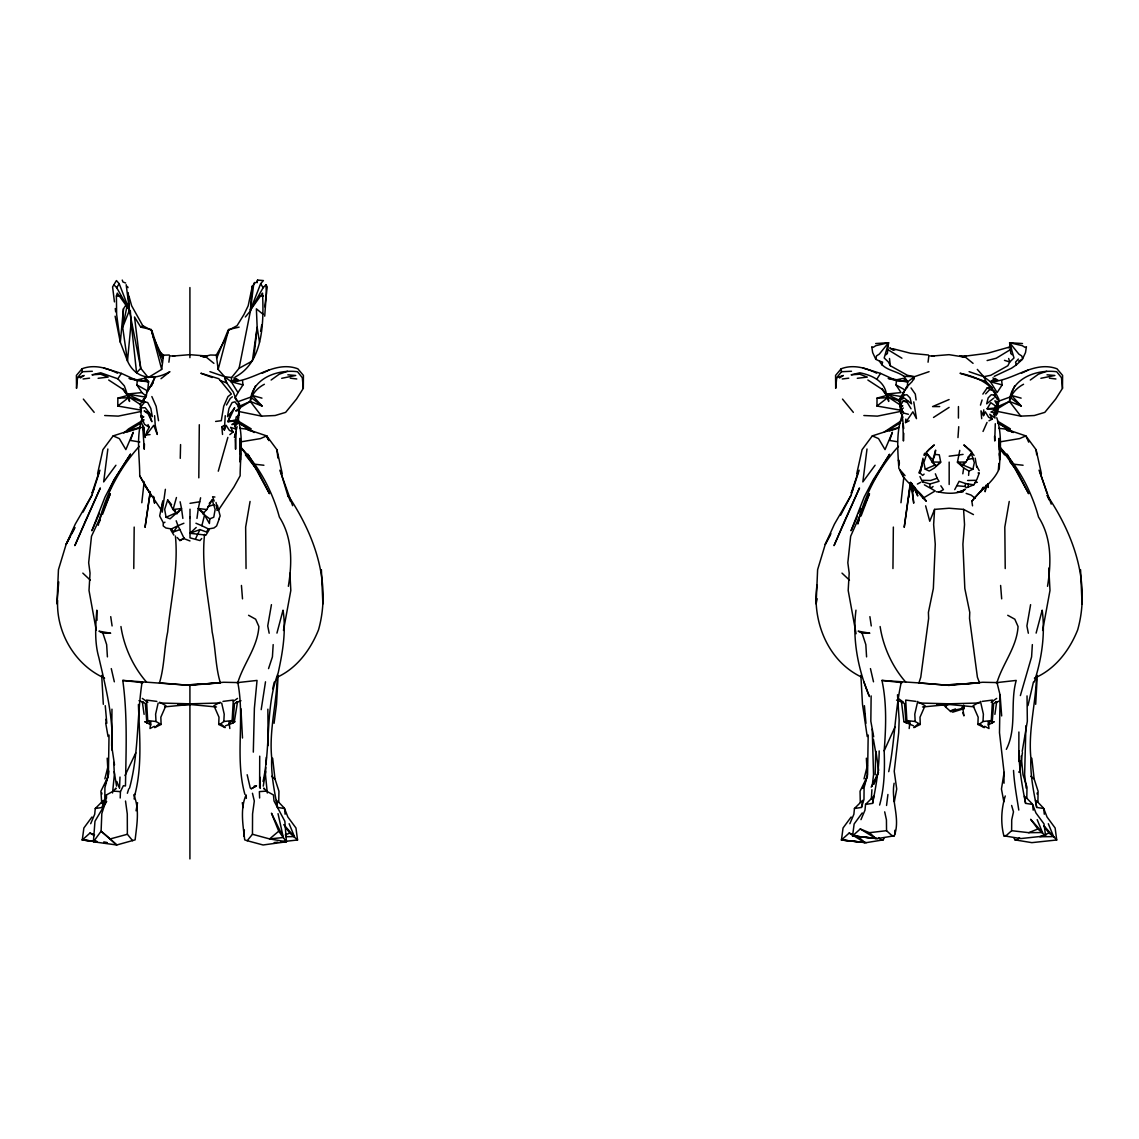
<?xml version="1.0" encoding="UTF-8"?>
<svg xmlns="http://www.w3.org/2000/svg" width="1139" height="1139" viewBox="0 0 1139 1139"><rect width="100%" height="100%" fill="white"/><g stroke="black" fill="none" stroke-linecap="round" stroke-linejoin="round"><path stroke-width="1.5" d="M189.999 509.176L189.999 537.85L199.923 540.555L201.717 538.533M199.297 424.733L198.812 477.825M958.426 418.084L958.454 406.566M133.776 568.56L134.188 527.072M246.351 798.368L246.095 794.922C239.945 808.932 243.063 825.191 244.7 839.856L247.191 840.71L252.459 834.275L252.559 813.972L254.31 801.03L252.459 793.271M892.948 568.56L893.346 527.072M111.964 709.17L111.665 745.589L114.512 764.881M238.435 411.421L261.586 416.119L275.14 415.521L285.647 412.361L296.496 399.091L303.301 388.371L303.43 375.429L297.849 368.794C274.285 360.081 254.097 381.209 231.245 381.75L224.597 376.696L218.161 369.406L216.296 355.169L224.981 339.835M872.218 729.117L873.542 774.492L872.189 786.408M1005.267 795.976C1001.295 808.747 1000.526 822.956 1003.872 835.812L1006.363 835.485L1011.631 830.687L1011.717 819.852L1013.482 811.851L1011.631 805.472M997.593 411.435L1020.758 416.134L1034.312 415.521L1044.819 412.361L1055.668 399.091L1062.473 388.356L1062.602 375.429L1057.006 368.794C1033.443 360.081 1013.269 381.209 990.417 381.75L983.769 376.696L977.319 369.406M141.336 410.154L117.773 406.025L117.872 398.137L127.426 395.475L129.533 401.441L129.049 397.084L122.813 388.584M235.047 377.066C263.892 362.117 263.764 321.141 262.54 293.122L250.466 310.036L251.619 292.595M871.136 695.901L870.837 721.243L873.684 736.762M902.188 410.467L876.945 406.025L877.044 398.137L886.598 395.475L888.705 401.441L888.221 397.084L881.985 388.584M1018.836 761.464L1018.892 732.007M284.266 808.007L278.728 802.255L278.941 791.235L274.969 778.862L272.634 758.175M1032.333 803.949L1026.794 798.197L1026.994 787.163L1023.021 774.805L1021.185 756.025M1043.438 808.007L1037.9 802.255L1038.099 791.235L1034.127 778.862L1031.792 758.19M253.314 752.124L254.381 708.287L257.044 680.424L236.955 682.674L238.62 683.101M259.621 787.661L259.72 756.168M180.261 458.348L180.574 444.58M237.624 417.742C243.874 436.593 240.158 456.426 240.13 475.803L233.951 486.979L218.218 510.457M860.97 819.653L864.985 810.171L865.555 804.433L872.588 803.365C876.005 786.166 879.151 768.725 879.166 750.928M875.151 774.805L875.734 752.58L873.385 739.239M248.573 615.288L255.649 619.203L258.88 626.535C257.67 647.166 243.618 663.368 237.809 682.574C244.999 719.492 234.691 757.72 244.871 794.31M900.778 413.5L901.319 406.466M995.287 423.722L994.746 441.007L994.532 436.394M218.731 724.447L220.724 723.82L225.152 727.622L218.731 724.447L218.987 717.186L213.933 705.667L220.183 702.236M977.903 724.447L979.896 723.82L984.324 727.622L977.903 724.447L978.159 717.186L973.105 705.667L979.341 702.236M144.439 444.11L144.254 449.236L142.717 426.598L145.365 437.419L142.717 426.598M120.207 798.012L120.449 791.619L123.354 785.739L125.475 785.953C126.045 750.815 127.625 715.449 122.784 680.424L189.914 685.365L223.614 682.261L237.809 682.574M109.031 735.039L108.404 774.477L104.916 787.675L104.802 799.464L102.311 807.437L95.277 808.519L94.708 814.243L90.693 823.711M868.189 735.039L867.576 774.477L864.088 787.675L863.974 799.45L861.483 807.437L854.449 808.505L853.88 814.243L849.865 823.711M981.704 418.654L980.992 410.823L983.526 415.593L983.769 409.841M126.97 303.558L123.439 308.84L122.67 327.292L127.497 360.992C135.669 379.515 153.979 380.853 169.896 371.656L160.998 378.718M119.51 788.387L119.994 777.054M263.038 781.468C271.025 745.575 265.003 707.689 278.172 672.935C282.671 652.263 286.288 631.348 283.027 610.162L276.948 633.099M1007.73 615.288L1014.821 619.203L1018.052 626.535C1016.842 647.166 1002.776 663.368 996.981 682.574L1000.099 695.046L999.487 732.704L1003.943 771.317L1004.029 783.219M816.99 585.175C811.879 621.253 827.982 661.716 862.28 677.42M903.782 433.333L903.426 441.007L902.871 423.722M224.597 425.303L221.834 426.741L224.369 430.072L225.237 415.692M265.814 767.601L265.458 774.492L267.295 792.986M265.999 764.141L266.341 757.25M220.724 723.82L223.828 721.5L224.212 714.153L221.664 702.991M979.896 723.82L983 721.5L983.384 714.153L980.465 701.396M1004.029 798.282L1003.843 801.771L1001.452 789L1004.142 772.327M278.13 675.384L276.506 704.301L274.072 723.308M1035.678 704.301L1037.302 675.384M112.547 792.986L114.37 774.492L113.743 762.418M165.383 489.314L162.236 512.18M855.973 610.162C852.214 639.577 858.08 669.419 869.413 696.584M871.42 797.841L871.904 789.74M273.175 644.603L272.42 656.876L268.548 668.607M1018.65 772.014L1019.676 772.228L1020.359 760.781M1032.347 644.603L1031.592 656.876L1020.373 695.573M973.461 514.586L963.58 509.389L949.086 508.236L934.592 509.389L933.638 524.609L935.261 544.2L933.354 588.464L928.413 612.412L928.627 618.406L920.768 677.221L918.902 682.916L881.956 680.424C886.911 703.475 885.971 727.451 884.177 750.829C884.861 768.953 884.476 787.505 879.621 805.059M910.36 482.367L904.209 527.357L910.631 482.409M862.251 812.919L854.15 823.938L852.556 835.912L877.414 838.575L894.3 835.812C900.764 818.414 890.755 800.745 894.129 783.219M229.039 722.041L229.822 728.519M957.97 437.575L958.739 426.698M984.637 726.298L988.994 728.519L988.196 722.026M229.807 434.628L233.168 431.966L230.619 427.367L235.858 429.076L234.876 426.257L238.222 422.911L238.863 413.998L237.61 418.113M997.024 408.517L996.411 409.3L987.114 408.787L990.773 402.665L995.372 405.811L997.451 405.598L994.86 400.843L997.693 401.982L997.109 409.812L998.647 399.006C992.325 383.345 975.511 376.44 960.035 373.265L985.975 381.522L992.539 388.086M264.704 316.158L266.341 293.734L265.971 284.736L263.123 287.74L250.466 310.036L253.641 284.693L254.979 282.486L254.182 282.999M239.816 461.864L240.429 453.721M998.362 470.008L998.86 463.488M999.473 455.358L999.857 450.474M134.117 798.994L134.971 794.31L133.733 794.922C139.883 808.932 136.765 825.191 135.128 839.856L116.733 844.981L93.384 841.778L94.978 821.247L106.667 801.472M219.044 519.356L216.624 525.933L213.947 527.983L208.423 528.966L201.874 525.72L204.536 514.999L209.775 518.829L209.419 523.527L204.536 514.999L198.3 508.521L200.606 497.786M930.022 483.961L939.063 481.313L937.126 478.28L930.577 480.487L921.736 480.302L922.419 481.797L930.022 483.961L929.794 486.823L931.688 487.72L933.055 486.467M900.479 401.982L900.137 406.253L899.226 400.444L904.067 395.133L906.886 394.706L910.018 397.91L911.499 403.804L904.323 398.066L899.226 400.444M204.55 534.405C201.062 567.364 208.992 599.555 212.167 632.003C215.727 648.732 215.428 666.998 220.397 682.916L189.914 684.781L220.098 682.916M216.98 510.5L217.407 505.332L220.154 515.953L218.902 518.943M234.947 398.251L237.98 392.571L231.245 381.75L231.587 377.55L239.076 368.296L252.345 360.992L257.158 327.292L256.389 308.84L263.194 314.407M229.309 723.493L232.128 720.588L233.31 700.086L223.002 701.396M909.193 420.804L905.533 422.597L905.832 419.052M968.591 475.39L968.947 471.033L972.934 469.197L974.329 462.605L971.325 453.564L967.823 457.351M988.467 723.479L991.3 720.588L992.482 700.086L982.174 701.396M225.437 725.828L232.954 723.009L234.492 703.589L237.538 701.652L234.25 722.268M987.997 724.931L992.126 723.009L993.664 703.575L996.696 701.652L994.902 714.338M162.421 505.332L162.806 500.889L159.674 515.953L163.447 523.1L164.956 522.189M988.965 420.804L992.34 419.052L989.777 414.269L995.03 418.041L994.048 414.553L997.394 413.5L997.693 401.982M81.994 368.794L82.307 371.727L77.523 377.692L76.527 388.371L76.398 375.429L81.994 368.794C93.74 364.195 106.653 367.755 117.488 373.208M123.439 308.84L120.321 342.255L127.497 360.992L131.156 322.309L130.33 310.62M841.151 368.794L841.479 371.727L836.695 377.692L835.699 388.356L835.57 375.429L841.151 368.794C852.912 364.209 865.825 367.74 876.66 373.208M116.021 788.829L115.907 788.074L113.416 791.107L106.383 794.951L105.813 801.002L101.812 813.659L101.1 831.199L93.384 841.778M108.718 771.046L108.219 776.3L104.774 785.412M150.035 434.628L146.362 434.913L146.66 431.966L149.223 427.367L148.013 424.562M277.218 679.3C276.108 705.682 269.032 731.594 271.723 758.005C270.925 774.762 274.385 791.206 277.517 807.437L284.551 808.519L287.854 816.99L295.955 827.996L297.55 839.97L281.191 841.849M1036.39 679.285C1035.266 705.667 1028.204 731.594 1030.895 758.005C1030.097 774.762 1033.557 791.206 1036.689 807.437L1043.723 808.505L1047.026 816.99L1055.127 827.996L1056.721 839.984L1031.863 842.646L1014.977 839.884L1013.966 837.82M151.43 385.993L155.231 376.696L144.781 377.066L148.583 381.75L147.657 390.99L136.851 384.911L137.335 380.654L121.36 373.378L104.062 368.096M907.299 386.377L907.755 381.75L903.953 376.354C896.308 370.502 884.063 370.431 879.493 361.077L875.806 359.312L872.659 352.563L871.762 346.74L873.029 347.423L875.877 345.672L888.534 342.725L887.381 353.531L885.985 354.727M129.547 788.06C138.887 753.619 136.694 717.598 142.019 682.574L122.784 680.424M1047.524 586.314C1051.354 562.937 1051.781 537.708 1038.526 517.035C1031.521 491.222 1018.309 466.292 999.729 447.129M253.869 357.504L257.158 327.292L259.507 342.255M288.366 586.314C292.182 562.937 292.609 537.708 279.354 517.035C272.363 491.222 259.137 466.307 240.557 447.129M141.805 502.74L144.084 482.31M303.301 388.371L302.305 377.692L297.521 371.727C277.247 369.079 251.762 378.49 250.295 401.441L261.586 416.119M243.689 836.154L244.372 829.947M900.963 502.74L903.626 478.907M1062.473 388.356L1061.477 377.692L1056.693 371.727C1036.419 369.064 1010.934 378.49 1009.467 401.441L1020.758 416.134M128.123 303.942L140.752 368.296L148.241 377.55L161.681 369.406L163.532 355.169L158.705 350.926M857.297 378.29L867.306 377.109L859.803 374.218L851.16 374.816L859.888 372.795C871.577 375.172 884.505 380.768 886.37 394.051L901.02 392.571L896.009 384.911L896.507 380.654L880.532 373.378L863.234 368.096M238.649 411.165L239.475 404.231L236.115 398.707M935.105 454.404L935.617 450.119L932.229 462.007L936.215 465.965L940.7 462.135L939.291 454.817L935.105 454.404L932.229 462.007L936.215 465.965M150.077 492.689L145.037 527.357L150.248 492.333M176.445 497.515L173.071 509.532L177.043 513.831L175.762 512.977L175.292 510.557M149.665 497.188L150.32 491.92M264.775 306.861L267.238 286.914L265.971 284.736M908.837 497.188L910.559 483.15M168.885 362.202L169.683 355.795L174.68 356.265M928.057 362.202L928.855 355.795L933.852 356.265M886.541 805.472L887.922 794.481M107.849 448.994L103.677 481.911L115.922 465.253M867.007 448.994L862.849 481.911L875.094 465.239M96.758 841.621L82.279 839.97L83.873 827.996L91.974 816.99M884.206 837.82L883.195 839.884L866.309 842.646L841.45 839.984L843.045 827.996L851.146 816.99M196.976 518.402L198.3 508.521L206.771 509.532L212.153 499.921L215.157 509.375L213.762 517.263L209.775 518.829M986.032 485.257L985.15 491.735L986.388 485.257M888.719 771.673C894.784 742.229 894.827 711.804 901.191 682.574L902.045 682.674M1019.676 772.228L1022.438 752.58M101.727 794.253L101.898 793M237.111 426.598L234.477 437.419L236.129 431.382L235.574 449.236L235.203 438.985M967.581 480.487L976.422 480.302L973.802 484.83L966.484 487.72L965.117 486.467L965.559 483.548L959.109 481.313L954.738 489.628M263.807 788.829L263.921 788.074L266.412 791.107L273.445 794.951L274.015 801.002L284.85 821.247L286.444 841.778L263.095 844.981L247.191 840.71M962.811 473.796L963.708 467.972L957.472 462.135L959.778 450.389M261.201 709.64L265.501 681.805M1022.196 751.427L1027.335 721.243L1027.036 695.901M102.311 807.437L103.45 800.347L95.277 808.519M239.076 368.296L251.15 307.345M237.852 418.995L237.239 420.718L227.957 421.701L234.677 407.705L230.804 412.973L227.957 421.701L235.716 419.878L236.2 416.874L238.279 415.835M263.266 786.138L265.615 771.63M861.483 807.437L862.622 800.347L854.449 808.505M872.588 803.365L873.727 796.289L865.555 804.433M290.488 501.359L287.925 495.266C314.378 534.376 331.762 582.655 318.521 629.824C310.491 649.799 296.823 668.422 276.72 677.42M1049.019 499.836L1047.097 495.266C1073.55 534.376 1090.934 582.655 1077.693 629.824C1069.521 650.369 1055.17 669.276 1034.397 678.146M250.067 501.445L245.654 527.072L246.052 568.56M924.113 474.109L922.618 475.404L920.098 472.984L922.989 458.177M1009.239 501.445L1004.812 527.072L1005.224 568.56M997.28 409.812L998.946 400.444L994.105 395.133L991.286 394.706L988.154 397.91L986.673 403.804L993.849 398.066M283.469 630.451L290.815 590.443L289.904 573.202M1042.641 630.451L1049.987 590.458L1048.791 568.034M136.054 810.797L137.548 802.696M260.589 331.292L261.785 324.8M238.492 417.629L237.837 418.098L239.774 407.933L234.933 401.853L232.114 402.565L228.982 408.46L227.501 416.618L230.804 412.973M271.438 604.667L267.736 625.952L269.174 633.227M1030.596 604.667L1026.908 625.952L1028.346 633.213M57.633 600.481C56.082 632.344 75.017 665.091 104.603 678.146M817.133 598.758L816.122 603.912L817.617 569.685L825.262 544.399L834.417 524.168L851.075 495.266L859.133 470.193M227.031 335.236L228.64 329.527L239.09 327.135M997.351 409.67L998.163 406.253M127.155 305.579L122.67 327.292L129.234 310.748M257.044 282.743L257.585 280.08L263.408 280.564L260.646 283.682L250.466 310.036L251.278 306.875M924.555 453.279L924.099 455.415L928.94 449.421L934.336 444.922L926.42 452.069M971.325 453.564L965.929 462.007L957.472 462.135L961.957 465.965L963.708 462.918M135.057 794.125C142.489 764.796 139.414 734.299 138.417 704.457M913.749 379.7L914.403 376.696L929.068 371.67M996.411 409.3L990.987 412.005L994.575 413.058L996.411 409.3L994.888 408.033L995.372 405.811M99.349 522.146L100.474 517.035L110.326 493.7L102.51 514.415M97.584 473.696L102.909 449.677L113.145 435.895L139.926 427.267M856.756 473.696L862.081 449.677L872.317 435.895L899.084 427.267M158.164 702.991L155.616 714.153L156 721.5L161.097 724.447L160.841 717.186L165.895 705.667L159.659 702.236M917.707 701.396L914.788 714.153L915.172 721.5L920.269 724.447L920.013 717.186L925.067 705.667L918.817 702.236M272.705 688.782L274.271 682.09M1027.99 705.539L1033.429 682.09M923.316 459.587L920.098 472.984L918.846 472.856L921.65 466.648L921.408 467.374M104.873 778.862L108.233 765.479M864.031 778.862L867.405 765.479M237.837 418.098L238.863 413.998M141.834 419.266C135.968 437.661 139.784 456.938 139.713 475.803L145.892 486.979L161.61 510.457M99.164 522.146L100.474 517.035L91.49 536.27L88.671 562.723L90.038 573.074L89.013 590.443L96.231 630.237M857.895 523.855L859.205 518.743M218.161 369.406L228.64 329.527M875.677 343.537L888.534 342.725L884.191 357.973L888.392 361.988L890.328 365.747L907.413 375.286L914.403 376.696L912.197 381.522L905.633 388.086M1036.12 633.099L1042.199 610.162C1045.374 634.395 1041.744 658.983 1034.198 682.033M218.275 471.19L227.857 437.39M58.715 581.872L56.95 603.912L58.445 569.685L66.105 544.399L75.245 524.168L91.903 495.266L99.961 470.208M150.804 722.041L150.006 728.519L154.363 726.298M909.178 728.519L909.961 722.026M881.842 364.921L882.611 362.131L879.493 361.077M98.267 525.307C104.888 496.077 119.182 468.513 139.285 446.36M857.938 523.613C864.487 494.967 878.824 468.086 898.457 446.346M264.376 384.27C257.585 387.773 251.861 393.781 250.295 401.441L239.261 408.203M1023.548 384.27C1016.757 387.787 1011.019 393.781 1009.467 401.441L997.052 409.058M115.124 316.158L120.321 342.255L116.634 314.407L116.406 296.04L117.289 293.122L129.376 310.036L128.209 292.595M127.369 793.271L128.75 788.857M980.465 405.128L982.089 399.946M1006.335 749.334C1017.241 727.65 1009.823 703.105 1016.216 680.424L996.127 682.674L997.778 683.101M159.446 682.916C164.4 666.998 164.101 648.732 167.661 632.003C170.75 600.082 178.567 568.461 175.42 536.028M98.694 473.112L92.06 493.102L94.167 488.617M858.422 471.446L851.217 493.116L852.627 490.112M994.219 376.354L1011.503 368.224L1016.33 364.921L1022.366 359.312L1025.513 352.563L1026.41 346.74L1025.143 347.423L1022.281 345.672L1009.624 342.725L1010.791 353.531L1012.187 354.727M902.572 414.411C895.852 431.695 897.746 450.474 898.87 468.542L905.049 475.632M224.369 430.072L226.12 425.331L229.437 430.442L233.168 431.966M208.423 528.966L206.387 531.97L199.937 529.578L195.566 538.747M256.887 282.002L257.585 280.08M994.048 414.553L998.035 406.253M861.07 515.995L869.498 493.7L850.662 536.27L847.829 562.723L849.196 573.074L848.185 590.458L856.087 633.711M862.793 788.444L867.377 776.3L866.366 758.19M873.898 784.372L878.496 772.228L871.178 787.163M951.037 711.847L945.854 707.234L947.007 704.215M926.847 453.564L923.843 462.605L925.238 469.197L929.225 471.033L934.464 467.972L940.7 462.135L932.229 462.007L926.847 453.564L931.503 458.618M171.562 504.648L167.675 499.921L164.671 509.375L166.066 517.263L170.053 518.829L181.528 508.521L180.119 501.758M995.913 415.763L997.664 411.307L997.337 404.43M216.794 358.03L227.957 330.609L237.083 325.654L244.017 314.421L248.174 305.807L252.445 285.775L251.804 287.64L254.979 282.486M252.445 393.325L255.478 385.879M902.216 396.472L904.508 390.876L899.525 399.006L900.508 411.307L902.843 417.258M934.592 509.389L929.751 521.263L925.637 505.844M1011.617 393.325L1014.65 385.865M209.206 529.763L205.945 535.116L189.999 533.28L196.207 527.457M99.492 513.248L91.875 530.746L105.03 497.031L114.028 479.861L130.444 454.233L114.028 479.861L109.173 490.98M857.268 516.423L851.047 530.746L864.188 497.031L873.186 479.861L889.602 454.233L871.121 484.63M858.664 513.248L860.728 508.478M983.028 431.453L987.029 422.427M884.177 750.829L894.955 727.024M143.315 401.013L147.145 392.585M976.863 479.505L979.326 472.856L978.074 472.984M142.589 402.551L145.336 396.586M983.526 415.593L985.278 411.82L988.609 417.23L992.34 419.052M125.005 775.574L135.783 752.851M982.943 487.392L980.807 491.792L984.096 487.165L971.838 501.274L972.535 505.844M867.377 776.3L860.059 791.235L860.272 802.255M147.885 391.147L155.231 376.696M74.519 528.211L66.105 544.399L70.134 536.711M829.861 535.572L825.262 544.399L830.915 533.65M71.743 533.65L74.975 527.499M83.033 512.151L91.903 495.266M840.582 515.227L851.075 495.266M902.786 397.525L904.067 395.133M143.471 400.928L146.66 394.962M908.381 414.269L903.583 413.058L900.009 406.253L903.312 400.843L908.196 401.341M226.504 405L230.292 398.422L232.342 396.785M126.187 284.693L129.376 310.036L119.182 283.682L116.434 280.564L112.59 286.914L114.441 301.878M128.138 305.295L129.376 310.036L116.719 287.74L119.182 283.682M143.728 398.707L140.353 404.231L141.336 417.629M143.144 401.654L127.198 394.051L124.35 385.879L117.872 378.803L121.36 373.378M877.044 378.803L880.532 373.378M237.98 392.571L242.991 384.911L242.493 380.654M1002.149 384.911L997.138 392.571L990.417 381.75L994.973 378.404L998.006 380.255L990.417 381.75L1002.149 384.911L1001.665 380.654M974.941 482.566L977.39 482.281M982.872 394.108L987.143 387.943L990.531 386.904M146.461 392.143L153.025 383.003M183.892 523.242L177.955 525.72L173.441 531.97L172.103 530.988M905.533 422.597L912.88 411.82L916.468 418.654L913.763 401.882M202.785 513.831L206.771 509.532M902.885 392.87L907.641 386.904M888.534 342.725L879.28 354.144L876.461 355.923L875.806 359.312M209.234 503.466L212.153 499.921M971.838 501.274C980.437 489.742 993.82 482.082 999.287 468.542C1000.298 451.585 1002.163 434.23 996.782 417.742M178.168 512.507L180.403 509.859M245.312 316.984L250.608 310.748M957.472 462.135L963.238 465.125L965.929 462.007M146.362 434.913L153.722 425.331L157.296 434.457L155.231 425.303L154.591 415.692M1018.351 359.041L1015.561 362.131L1016.33 364.921M852.556 835.912L860.272 828.978L869.413 832.68L875.905 838.489L852.556 835.912L877.414 838.575M97.285 841.636L82.279 839.97L89.995 833.05L94.565 834.887M841.45 839.984L849.167 833.05L858.308 836.738L864.8 842.561L841.45 839.984L866.309 842.646M985.676 393.838L989.449 389.865L991.514 389.652L995.272 392.87M901.163 411.378L901.803 410.723L903.583 413.058M1019.576 837.635L1017.469 839.557L1014.977 839.884M255.891 786.266L256.474 785.739L251.078 788.857L255.891 786.266L254.353 785.953M123.838 433.076L128.607 428.876L141.45 421.131M884.206 432.023L902.045 420.277M159.104 723.82L154.676 727.622L161.097 724.447M918.276 723.82L913.848 727.622L920.269 724.447M278.03 813.659L283.326 837.521L269.587 838.93L286.444 841.778L283.326 837.521L271.466 813.175L278.728 831.199L269.587 838.93L252.459 834.275M901.761 409.3L903.284 408.033M117.773 406.025L128.408 397.739L117.872 398.137M876.945 406.025L887.58 397.739L877.044 398.137M911.456 484.075L923.031 498.199L935.204 490.923L924.37 484.83M239.774 407.933L235.688 410.965L238.521 410.125M237.538 701.652L236.357 702.521L240.984 700.727M131.156 322.309L136.566 372.809L140.752 368.296L134.516 316.984L140.738 327.135L142.745 325.654L151.886 330.609L162.407 363.014M231.245 381.75L235.801 378.404L238.834 380.269L231.245 381.75L242.991 384.911M996.696 701.652L995.529 702.507L1000.156 700.727M271.125 380.027L279.197 374.218L287.498 371.271M1030.297 380.027L1038.369 374.218L1046.67 371.257M233.367 701.339L237.51 698.406M991.158 702.322L996.682 698.406M839.5 377.977L843.301 375.486L836.695 377.692M80.328 377.977L84.129 375.486L77.523 377.692M933.51 417.458L949.1 407.392M992.126 723.009L994.219 721.67L992.097 722.61M232.954 723.009L235.061 721.67M887.58 430.684L900.408 422.768M126.984 431.567L141.236 422.783M179.905 540.555L184.333 538.078L179.905 540.555L177.228 537.523M144.112 419.878L142.589 420.718L140.837 415.721L143.628 416.874L140.837 415.721M1011.574 348.918L996.255 358.23L987.114 360.55M936.4 491.763L939.077 492.048L943.434 489.628L940.842 485.798M917.393 484.061L920.782 482.281M163.247 523.726L163.204 525.933L165.881 527.983L171.42 528.966L177.955 525.72L176.189 520.779M1018.679 361.077L1022.366 359.312M262.34 373.208L268.733 370.189M1021.512 373.208L1027.905 370.189M237.88 406.922L250.295 401.441L262.055 406.025L252.402 395.475L261.956 398.137M997.052 406.922L1009.467 401.441L1021.227 406.025L1011.574 395.475L1021.128 398.137M166.066 517.263L175.762 512.977M282.244 473.696L276.919 449.677L266.683 435.895L260.475 438.6L241.582 441.733M949.086 399.547L932.585 406.58L939.703 406.566M925.238 469.197L934.934 465.125M285.263 834.887L289.833 833.05L297.55 839.97M1011.631 830.687L1028.759 832.68L1037.9 828.978L1045.616 835.912L1020.758 838.575L1003.872 835.812M1048.307 823.711L1053.603 836.61L1049.005 833.05L1039.864 836.738L1053.603 836.61L1056.721 839.984M1010.236 346.826L987.527 353.289L964.32 356.265L973.062 363.355M951.037 710.608L955.507 708.928M189.999 533.28L199.937 529.578M189.985 540.94L184.262 538.747L179.891 529.578L173.441 531.97L171.42 528.966M238.193 401.64L250.779 397.084M998.946 401.07L1009.951 397.084M126.899 432.023L141.45 427.424M889.303 430.998L897.39 428.449M952.645 712.188L964.164 708.572L963.736 705.198M207.868 506.556L214.032 504.705M1008.271 347.751L1010.692 347.039M110.241 838.93L116.733 844.981L101.1 831.199L110.241 838.93L127.369 834.275L132.637 840.71M991.3 720.588L983 721.5M232.128 720.588L223.828 721.5M141.222 683.101L142.873 682.674L142.019 682.574M950.439 711.106L961.202 708.672L962.968 706.109L964.164 708.572L963.423 705.482M137.762 379.714L144.027 378.404L148.583 381.75L137.335 380.654L129.034 378.39L148.583 381.75M896.934 379.714L903.199 378.404L907.755 381.75L914.403 376.696L903.953 376.354M141.407 411.421L118.242 416.119L104.688 415.521M902.23 411.094L877.414 416.134L863.86 415.521M281.703 378.305L295.699 375.486L287.84 374.816M969.104 371.67L983.769 376.696L990.759 375.286L1007.844 365.747L1009.766 361.988L1013.981 357.973L1009.624 342.725L1022.495 343.537M1040.875 378.29L1054.871 375.486L1047.012 374.816M967.039 459.572L973.204 458.391M997.095 399.276L998.647 399.006M189.999 503.338L199.709 501.758M900.009 406.253L902.8 405.811L900.721 405.598M999.188 441.989L1019.647 438.586L1025.855 435.895L1036.091 449.677L1041.416 473.696M949.171 456.198L963.067 454.404M215.613 421.444L221.293 420.704L223.7 406.281L227.971 396.557L231.359 394.009L218.83 378.718L200.863 373.25L212.21 377.522M83.076 378.974L89.568 378.162M842.234 378.974L848.74 378.176M98.125 378.305L108.134 377.094L100.631 374.218L91.988 374.816L100.716 372.795L117.872 378.803M973.802 484.83L965.559 483.548M869.413 832.68L886.541 830.687L891.809 835.485L894.3 835.812M145.393 395.504L141.862 392.571L127.198 394.051L146.048 397.184M274.2 842.561L277.702 842.205M987.114 408.787L994.888 408.033M957.572 492.091L963.281 491.535L957.201 492.162L962.968 490.923L965.402 489.215L959.892 491.891L962.968 490.923C955.678 494.055 946.751 493.628 939.077 492.048M164.628 706.863L189.914 704.486L216.467 706.977M922.533 706.977L949.086 704.486L973.873 706.806M918.604 682.916L949.086 685.365L982.772 682.261L996.981 682.574M266.412 791.107L259.379 791.619L259.621 798.012M979.269 682.916L949.086 684.781L979.554 682.916L977.404 677.221L969.531 618.406L969.759 612.412L964.818 588.464L962.896 544.2L964.534 524.609L963.58 509.389M841.479 371.727L851.502 371.257M82.307 371.727L92.33 371.271M116.406 296.04L120.649 295.912M928.456 355.012L910.645 353.289L892.891 348.719M220.24 702.991L189.914 703.831L159.588 702.991M979.412 702.991L949.086 703.817L918.76 702.991M163.532 355.169L169.284 355.012M137.819 380.312L140.994 380.269M896.991 380.312L907.755 381.75L896.507 380.654L888.206 378.39L900.166 380.255M172.786 356.066L189.843 354.67L207.042 356.066M931.958 356.051L949.015 354.67L964.519 357.105M177.656 704.614L189.914 704.486M936.828 704.614L949.086 704.486M285.846 836.695L294.432 836.61L289.135 823.711M1028.759 832.68L1042.498 832.538L1037.188 819.653M915.998 701.396L905.69 700.086L906.872 720.588L909.691 723.479M156.826 701.396L146.518 700.086L147.7 720.588L150.533 723.493M915.172 721.5L906.872 720.588M156 721.5L147.7 720.588M966.214 356.051L959.707 355.98L964.776 357.276M862.052 633.099L869.826 633.213L858.151 631.177L862.052 633.099L865.825 644.603L866.58 656.876M102.88 633.099L110.654 633.227L98.979 631.177L102.88 633.099L106.653 644.603L107.408 656.876M216.296 355.169L210.544 355.012L205.148 356.265L213.904 363.355M259.179 295.912L263.422 296.04M113.416 791.107L120.449 791.619M918.902 682.916L949.086 685.365M159.731 682.916L189.914 685.365L189.914 858.92M957.315 485.798L965.117 486.467M239.646 428.321L246.351 429.033L266.683 435.895L268.818 440.579M82.279 839.97L97.199 841.579M998.818 428.307L1005.523 429.033L1025.855 435.895L1028.702 442.146M1014.55 464.299L1023.078 465.239M255.392 464.299L263.906 465.253M881.956 680.424L901.191 682.574M237.923 404.046L239.475 404.231M231.587 377.55L224.597 376.696L209.932 371.656M1049.432 378.176L1055.924 378.974M290.26 378.162L296.766 378.974M214.901 497.031L212.58 496.746L214.175 501.075M883.195 839.884L880.703 839.557L878.596 837.635M1019.006 750.928C1019.021 768.725 1022.167 786.166 1025.584 803.365L1032.617 804.433L1035.921 812.919L1044.022 823.938L1045.616 835.912M897.418 441.733L889.602 440.466L892.392 432.293L885.031 449.592L878.525 438.586L872.317 435.895M139.812 441.989L130.444 440.466L133.22 432.293L125.86 449.592L119.353 438.6L113.145 435.895M901.789 396.614L886.37 394.051L900.721 400.885M899.525 399.006L901.077 399.276M140.738 327.135L151.202 329.527L152.797 335.236M205.362 357.105L200.535 355.966L205.618 357.276M146.903 722.61L144.767 721.67L151.003 724.931M913.563 725.828L903.939 721.67L901.462 701.652L904.508 703.575L906.046 723.009M1004.484 360.337L1009.766 361.988L1008.67 358.5M966.157 493.415L971.026 495.052L975.141 498.199M900.807 401.64L888.221 397.084L899.981 404.829M143.201 402.209L129.049 397.084L140.809 404.829M890.185 348.449L894.713 350.114M896.564 700.101L902.942 702.436M138.986 700.684L142.176 701.852M125.66 282.999L122.955 282.002L122.243 280.08M220.325 380.568L226.803 383.003L233.367 392.143L236.613 400.956M987.143 387.943L991.514 389.652M195.936 523.242L201.874 525.72M963.238 465.125L972.934 469.197M903.312 400.843L907.399 402.665L911.043 408.787M1012.101 432.023L1005.523 429.033L1008.186 431.126M246.351 429.033L250.295 430.827M901.917 358.23L888.093 349.758M235.716 419.878L237.239 420.718L231.815 424.562L235.417 424.221L234.876 426.257L237.197 419.479L238.222 422.911M896.009 384.911L905.291 390.122M963.708 467.972L968.947 471.033M997.55 421.131L1010.393 428.876M236.955 420.277L251.221 428.876M860.272 828.978L875.905 838.489M849.167 833.05L864.8 842.561M89.995 833.05L94.252 835.642M1012.016 431.567L997.764 422.768L1013.297 432.521M251.42 430.684L238.592 422.783L254.139 432.521M867.875 380.027L882.07 389.282L886.598 395.475M108.703 380.027L122.912 389.282L127.426 395.475M144.098 714.338L142.304 701.652L145.336 703.589L146.874 723.009M149.223 427.367L144.425 424.221L142.005 418.098L141.606 422.911L143.97 429.076L142.788 425.801M173.883 535.116L170.636 529.763M992.923 377.877L995.628 379.771M233.751 377.877L236.456 379.757M142.318 698.406L147.842 702.322M889.901 347.751L893.346 350.228M901.462 701.652L902.643 702.507M903.939 721.67L904.75 722.268M142.304 701.652L143.471 702.521M898.913 698.876L903.127 701.98M1030.781 776.3L1034.127 778.862M271.623 776.3L274.969 778.862M198.3 508.521L204.066 512.977M1010.592 397.739L1021.227 406.025M251.42 397.739L262.055 406.025M278.728 802.255L276.378 800.347L277.517 807.437M1037.9 802.255L1035.55 800.347L1036.689 807.437M1026.794 798.197L1024.445 796.289L1025.584 803.365M899.81 470.008C904.58 483.349 919.273 489.144 926.32 501.274L923.031 498.199M841.992 573.116L849.452 580.135M82.82 573.116L90.28 580.135M969.232 449.421L974.073 455.415M113.857 284.736L116.719 287.74M943.605 704.827L945.854 707.234M146.475 682.033C133.121 666.756 123.966 646.767 120.948 626.535M905.647 682.033C892.293 666.742 883.138 646.767 880.12 626.535M1044.107 826.003L1053.603 836.61M1042.498 832.538L1030.638 819.297L1037.9 828.978M283.753 824.679L294.432 836.61M159.574 353.987L163.034 358.03L153.11 336.774M912.325 485.1L917.365 491.792L914.119 486.353M83.332 399.091L94.181 412.361M842.504 399.091L853.353 412.361M1009.624 342.725L1018.892 354.144L1021.711 355.923L1022.594 358.628M1000.27 449.364L1004.584 454.888M1009.966 461.793L1016.429 470.08L1028.674 493.7L1007.004 454.119L1016.429 470.08L999.487 446.445M245.412 454.888L257.272 470.08L269.502 493.7L247.832 454.134L257.272 470.08L241.326 447.841M1043.822 826.117L1049.005 833.05M284.65 826.131L289.833 833.05M278.728 831.199L283.326 837.521M911.029 387.943L915.3 394.108L916.083 399.946M922.718 481.797L923.231 482.566M136.851 384.911L141.862 392.571M142.745 325.654L131.654 305.807L128.935 296.126M260.646 283.682L263.123 287.74M139.713 475.803L151.544 495.835L144.625 484.815L143.742 481.526M871.378 798.197L872.018 799.364M101.741 803.422L100.901 791.235L108.219 776.3L107.208 758.175M976.593 465.865L979.198 470.635M994.105 395.133L995.372 397.525M167.675 499.921L173.071 509.532L181.528 508.521L182.852 518.402M177.955 525.72L179.891 529.578M912.168 484.032L917.763 495.963L914.005 486.552M983.769 376.696L985.975 381.522M919.956 476.543L921.309 479.505M216.026 505.417L217.35 508.321L216.011 502.456M151.857 396.557L156.128 406.281L158.535 420.704M993.664 390.876L995.372 395.076M935.361 473.796L937.126 478.28M116.804 781.468L118.969 787.006M1051.212 504.136L1039.039 470.193M292.638 505.716L279.867 470.208M863.96 682.033L869.085 695.715M266.683 435.895L267.879 439.127M996.369 410.723L997.394 413.5M226.803 383.003L224.597 376.696L225.579 381.209M128.024 287.64L127.426 286.43M1040.306 473.112L1046.94 493.116M280.578 471.432L288.124 496.604M962.882 712.701L963.907 715.89L962.726 707.732M899.454 463.217L898.486 459.857L899.141 464.94M902.344 473.297L903.796 478.337M151.202 329.527L161.681 369.406M247.163 774.734L250.281 788.06M870.452 668.607L873.499 681.805M111.28 668.607L114.327 681.805M884.69 811.851L886.441 819.852L886.541 830.687M911.485 483.634L913.022 491.735L911.527 483.093M242.28 802.696L243.177 807.565M867.22 736.52L862.494 704.301L860.87 675.384M105.756 723.308L108.048 736.52M975.183 458.177L976.764 467.374M114.213 771.63L116.562 786.138M894.798 830.303L895.311 833.762M869.897 616.655L871.264 625.952M110.725 616.655L112.092 625.952M1037.102 793L1037.273 794.253M875.962 751.427L878.682 770.42M910.901 482.794L913.72 503.182L912.097 487.649M153.608 496.39L154.548 503.196L154.007 498.014M125.518 801.03L127.283 813.972L127.369 834.275M987.741 484.103L988.168 487.478L987.926 484.075M115.267 308.527L115.68 311.844M902.088 414.582L903.725 428.52M143.742 426.883L144.14 430.357M1036.091 449.677L1036.675 454.703M276.919 449.677L277.888 458.049M1026.168 788.117L1024.63 774.492L1025.926 725.728M1013.525 770.434C1014.308 783.846 1016.743 796.916 1018.793 810.057M889.502 358.5L890.328 365.747M1043.723 808.505L1044.292 814.243M1032.617 804.433L1033.187 810.171M284.551 808.519L285.12 814.243M221.834 426.741L222.532 434.457M864.401 705.682L865.967 723.279M105.244 705.682L106.81 723.265M1000.611 585.46L1001.679 598.843M241.44 585.46L242.507 598.843M968.15 483.961L968.364 486.823M1000.099 695.046L1001.665 715.933M897.518 694.733L899.155 719.976L898.685 732.704L894.229 771.317L896.72 789L894.329 801.771L894.143 798.282M864.814 714.011L865.042 717.513M105.97 719.264L106.183 722.767M101.698 675.384L103.322 704.301M240.927 708.657L242.493 738.015M1082.05 603.912L1080.555 569.685M322.878 603.912L321.383 569.685M111.893 750.046C113.829 718.268 105.87 687.999 98.851 657.53C94.409 642.083 95.562 625.966 96.801 610.162L97.014 620.299M106.383 794.951L106.525 798.211M259.834 777.054L260.318 788.387M999.373 449.948L999.017 438.387L999.686 459.857L999.473 453.251M240.514 459.857L239.845 438.387L240.315 454.034M267.864 709.17L268.163 745.589M949.171 462.092L949.171 484.488M189.914 287.555L189.914 357.646M189.914 516.992L189.914 517.832M84.713 522.573L74.861 545.624L100.332 487.976L84.713 522.573M843.885 522.573L834.033 545.624L859.504 487.976L843.885 522.573M144.895 401.853L140.054 407.933L145.151 407.705L152.327 416.618L150.846 408.46L147.714 402.565L144.895 401.853M107.137 842.632L103.677 842.305L107.137 842.632M149.024 412.973L144.14 410.965L148.227 413.927L151.886 421.701L149.024 412.973M965.488 446.203L963.836 444.922L971.752 452.069L965.488 446.203"/></g></svg>
